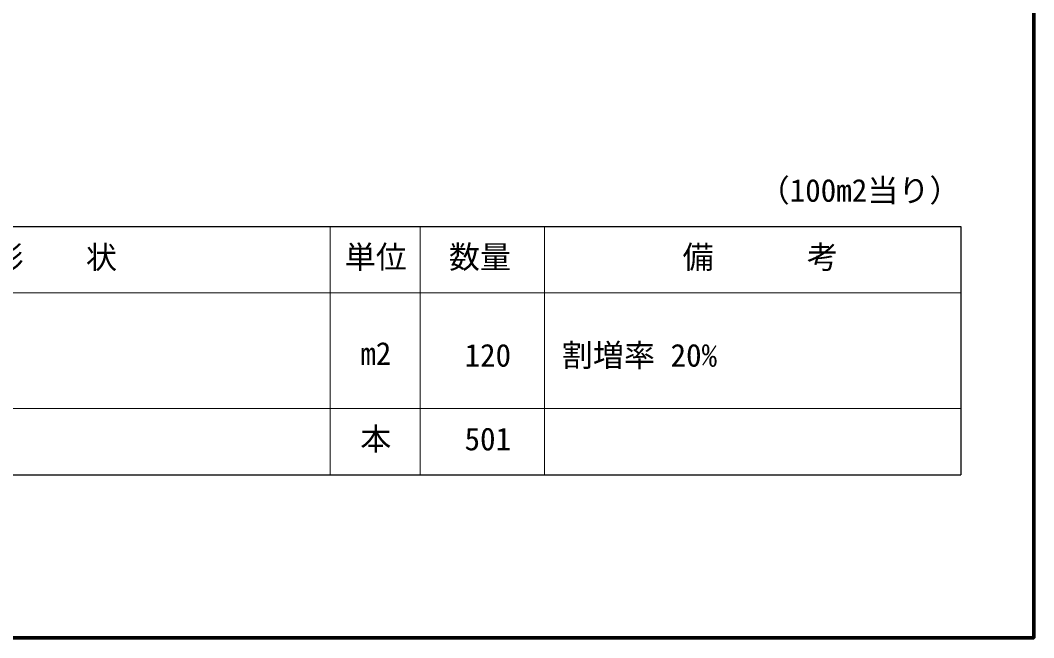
# Model space of a CAD drawing. Units: millimetres, scale not verified. Extents: x 200 to 8200, y 200 to 5825.
# Drawn here: x 5919 to 8200, y 200 to 1591 of the extents above; entities that cross this region are included whole.
import ezdxf
from ezdxf.enums import TextEntityAlignment as Align

# ---------------------------------------------------------------- set-up
doc = ezdxf.new("R2010")
doc.units = ezdxf.units.MM
doc.header["$LTSCALE"] = 20
for name, color, linetype, lineweight in [('C-MTR-FRAM', 5, 'Continuous', 25), ('C-MTR-LINE', 5, 'Continuous', 13), ('C-TTL', 2, 'Continuous', 70)]:
    doc.layers.add(name, color=color, linetype=linetype, lineweight=lineweight)
doc.layers.add('C-MTR-TXT', color=5, linetype='Continuous')
doc.styles.add('ＭＳ ゴシック', font='')
doc.styles.get('ＭＳ ゴシック').set_extended_font_data('MS Gothic')

msp = doc.modelspace()

# ---------------------------------------------------------------- linework, layer by layer
at = {"layer": 'C-MTR-FRAM'}
for p, q in [((4370.94, 1126.68), (8035.73, 1126.68)), ((8035.73, 1126.68), (8035.73, 566.78)), ((4370.94, 566.78), (8035.73, 566.78))]:
    msp.add_line(p, q, dxfattribs=at)
at = {"layer": 'C-MTR-LINE'}
for p, q in [((6616.43, 1126.68), (6616.43, 566.78)), ((6819.07, 1126.68), (6819.07, 566.78)), ((7099.07, 1126.68), (7099.07, 566.78)), ((4370.94, 976.68), (8035.73, 976.68)), ((4370.94, 716.78), (8035.73, 716.78))]:
    msp.add_line(p, q, dxfattribs=at)
at = {"layer": 'C-TTL'}
msp.add_lwpolyline([(200, 200), (8200, 200), (8200, 5740), (200, 5740)], close=True, dxfattribs=at)

# ---------------------------------------------------------------- texts
at = {"layer": 'C-MTR-TXT', "style": 'ＭＳ ゴシック'}
for s, p in [('（100m2当り）', (7580.73, 1166.68)), ('\u3000備\u3000\u3000\u3000考\u3000', (7339.52, 1016.68))]:
    msp.add_text(s, height=51.32, dxfattribs=at).set_placement(p, align=Align.BOTTOM_LEFT)
for s, p in [('形\u3000\u3000状', (5996.49, 1015.88)), ('単位', (6719.07, 1016.68)), ('m2', (6719.07, 799.31)), ('本', (6719.07, 606.78))]:
    msp.add_text(s, height=51.32, dxfattribs=at).set_placement(p, align=Align.BOTTOM_CENTER)
for s, p in [('数量', (7023.53, 1016.68)), ('501', (7023.53, 606.78))]:
    msp.add_text(s, height=51.32, dxfattribs=at).set_placement(p, align=Align.BOTTOM_RIGHT)
msp.add_text('割増率 20%', height=51.32, dxfattribs=at).set_placement((7137.65, 836.35), align=Align.MIDDLE_LEFT)
msp.add_text('120', height=51.32, dxfattribs=at).set_placement((7023.53, 836.35), align=Align.MIDDLE_RIGHT)

doc.saveas('drawing.dxf')
